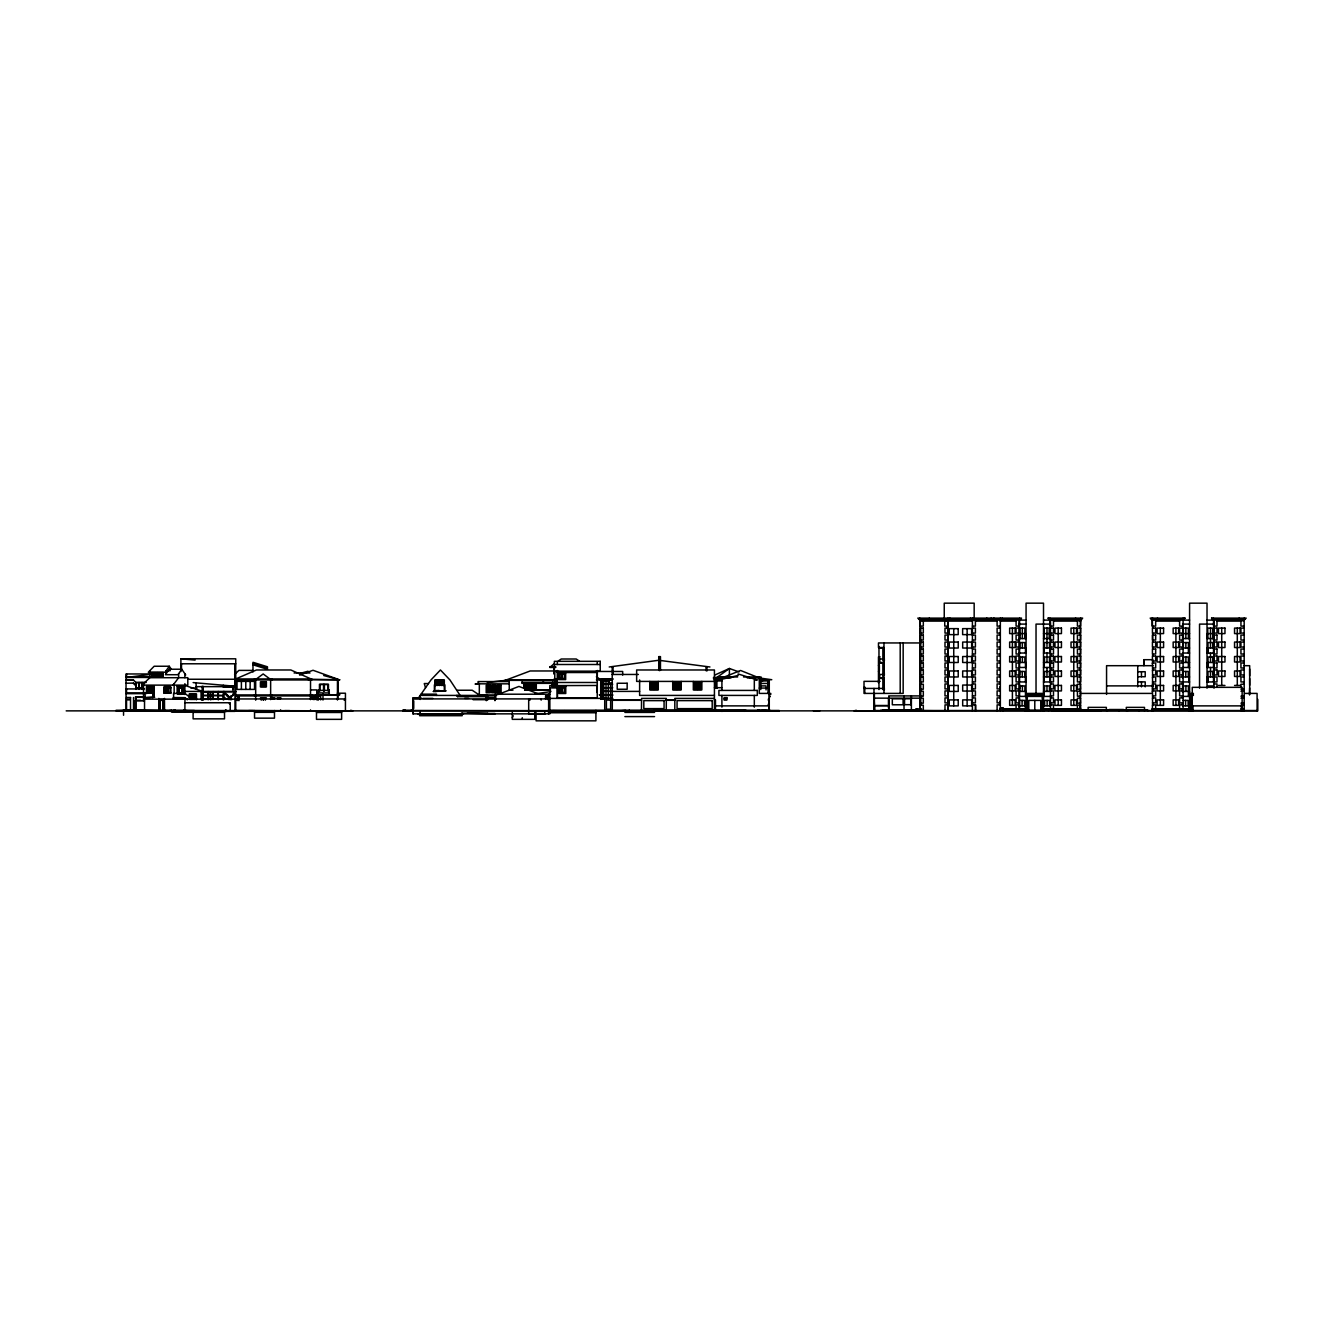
<?xml version="1.0" encoding="UTF-8"?>
<svg xmlns="http://www.w3.org/2000/svg" width="1324" height="1324" viewBox="0 0 1324 1324"><rect width="100%" height="100%" fill="white"/><g stroke="black" fill="none" stroke-linecap="round" stroke-linejoin="round"><path stroke-width="1.5" d="M629.049 710.872L629.314 710.012M169.257 666.237L165.086 672.244L148.321 672.244L154.163 666.237L169.257 666.237L171.342 669.232M181.752 669.232L177.946 674.71L165.45 674.71L169.257 669.232L181.752 669.232L185.741 674.959M418.533 697.864L430.962 679.957L440.429 669.977L449.961 679.957L460.686 696.275M173.08 685.12L178.641 677.706L178.641 673.717M487.546 700.214L487.546 695.414L486.305 696.656L457.624 696.656L456.383 695.414M947.984 620.112L949.987 618.126M1000.348 620.112L1002.334 618.126M1019.579 620.112L1021.565 618.126L917.813 618.126L919.816 620.112L1026.067 620.112M1074.674 619.119L1075.667 618.126M1182.845 620.112L1184.848 618.126M1183.093 620.112L1185.096 618.126L1150.192 618.126L1152.426 620.112M1238.188 619.119L1239.198 618.126M149.811 677.706L142.016 685.12L187.809 685.12L187.809 677.706L149.811 677.706L149.811 670.722M234.58 674.495L238.916 670.391L252.983 670.391M163.779 692.667L171.177 693.015L163.779 693.015L163.779 687.338L165.682 685.832L169.141 685.832L171.177 687.686L163.779 687.686M256.426 678.947L263.162 673.966L269.897 678.947M555.766 667.462L549.774 667.462L553.763 664.036M558.248 661.024L561.244 659.004L576.205 659.004L579.482 661.206M136.008 696.805L136.008 710.872L137.431 710.061M714.877 675.008L729.392 668.488L738.974 671.93M337.306 693.213L345.432 693.213L345.432 710.872L346.673 710.872M723.781 677.209L740.596 670.474L759.297 677.954L771.776 679.708L759.297 679.708M497.327 694.719L518.958 686.428L539.563 694.322M299.605 675.108L313.027 670.275L337.951 679.245L337.951 699.072M555.914 680.354L505.255 680.354L530.179 670.97L553.763 670.97M770.436 710.475L653.609 710.475M300.2 673.37L308.045 671.218M405.028 710.26L402.777 710.26M856.28 710.26L854.046 710.872L925.046 710.872M136.008 710.872L138.391 710.26M721.911 677.954L714.43 679.708L720.521 679.708M347.053 710.872L345.432 710.872L346.623 710.872M345.432 710.872L346.673 710.674M535.26 693.809L550.949 691.591M609.206 666.982L658.74 660.262L709.945 666.982M126.574 673.966L126.574 677.458L149.728 674.462M479.321 684.227L475.333 684.227L479.321 683.366M487.298 682.456L509.243 679.957L509.243 690.168L512.967 690.152M169.306 710.773L167.916 710.872M765.537 710.326L754.316 710.872L767.407 710.343M525.082 689.589L535.045 689.523L535.045 684.342L525.082 684.342M535.31 689.771L524.834 689.837L524.834 684.094L535.31 684.094M524.585 690.085L549.923 689.936M548.583 710.607L746.057 710.326M184.979 697.748L173.096 697.649L184.979 697.649L187.462 699.751L186.221 698.642L173.212 698.642L174.156 697.798M918.823 619.119L1020.572 619.119M1049.005 619.119L1081.658 619.119M1151.185 619.119L1184.086 619.119M1212.519 619.119L1245.172 619.119M1043.511 620.112L1080.665 620.112L1082.651 618.126L1047.996 618.126L1049.998 620.112M1152.178 620.112L1189.581 620.112M1207.025 620.112L1244.179 620.112L1246.165 618.126L1211.51 618.126L1213.512 620.112M919.816 621.105L972.66 621.105M975.407 621.105L997.104 621.105M1000.133 621.105L1016.087 621.105M1053.49 621.105L1077.422 621.105M1079.159 621.105L1080.665 621.105M1155.67 621.105L1179.601 621.105M1217.004 621.105L1240.936 621.105M1019.083 624.101L1026.067 624.101M1050.495 624.101L1036.03 624.101L1036.03 694.339M1182.597 624.101L1189.581 624.101M1214.009 624.101L1199.544 624.101L1199.544 688.149M947.984 626.103L944.74 626.103L944.74 620.112M972.412 626.103L975.407 626.103L975.407 620.112M1000.348 626.103L997.104 626.103L997.104 620.112M1244.179 626.103L1240.936 626.103L1240.936 620.112M947.984 628.089L944.988 628.089L944.988 633.087L947.984 633.087M972.412 628.089L975.407 628.089L975.407 633.087L972.412 633.087M1000.348 628.089L997.104 628.089L997.104 633.087L1000.348 633.087M1244.179 628.089L1240.936 628.089L1240.936 633.087L1244.179 633.087M947.736 630.092L947.339 627.096M1019.083 633.584L1026.067 633.584M1043.511 633.584L1050.495 633.584M1182.597 633.584L1189.581 633.584M1207.025 633.584L1214.009 633.584M947.984 635.073L944.988 635.073L944.988 640.055L947.984 640.055M972.412 635.073L975.407 635.073L975.407 640.055L972.412 640.055M1000.348 635.073L997.104 635.073L997.104 640.055L1000.348 640.055M1244.179 635.073L1240.936 635.073L1240.936 640.055L1244.179 640.055M1019.083 638.565L1026.067 638.565M1043.511 638.565L1050.495 638.565M1182.597 638.565L1189.581 638.565M1207.025 638.565L1214.009 638.565M947.736 641.561L947.736 644.54M947.984 642.057L944.988 642.057L944.988 647.039L947.984 647.039M972.412 642.057L975.407 642.057L975.407 647.039L972.412 647.039M1000.348 642.057L997.104 642.057L997.104 647.039L1000.348 647.039M1244.179 642.057L1240.936 642.057L1240.936 647.039L1244.179 647.039M920.875 642.951L878.474 642.951L878.474 647.535L883.969 647.535M878.971 648.032L883.969 648.032M1019.083 648.032L1026.067 648.032M1043.511 648.032L1050.495 648.032M1182.597 648.032L1189.581 648.032M1207.025 648.032L1214.009 648.032M883.969 648.909L884.366 660.759M947.984 649.041L944.988 649.041L944.988 654.023L947.984 654.023M972.412 649.041L975.407 649.041L975.407 654.023L972.412 654.023M1000.348 649.041L997.104 649.041L997.104 654.023L1000.348 654.023M1244.179 649.041L1240.936 649.041L1240.936 654.023L1244.179 654.023M1019.083 653.03L1026.067 653.03M1043.511 653.03L1050.495 653.03M1182.597 653.03L1189.581 653.03M1207.025 653.03L1214.009 653.03M947.984 656.009L944.988 656.009L944.988 661.007L947.984 661.007M972.412 656.009L975.407 656.009L975.407 661.007L972.412 661.007M1000.348 656.009L997.104 656.009L997.104 661.007L1000.348 661.007M1244.179 656.009L1240.936 656.009L1240.936 661.007L1244.179 661.007M880.228 656.919L878.474 656.919L878.474 682.836M180.892 671.533L180.892 658.806L235.738 658.806L235.738 710.872M878.971 659.004L883.969 659.004M947.736 659.004L947.339 656.009M1143.903 659.7L1143.903 665.691L1143.771 659.7L1152.84 659.7M878.971 662.497L883.969 662.497M1019.083 662.497L1026.067 662.497M1043.511 662.497L1050.495 662.497M1182.597 662.497L1189.581 662.497M1207.025 662.497L1214.009 662.497M878.971 662.993L883.969 662.993M947.984 662.993L944.988 662.993L944.988 667.991L947.984 667.991M972.412 662.993L975.407 662.993L975.407 667.991L972.412 667.991M1000.348 662.993L997.104 662.993L997.104 667.991L1000.348 667.991M1244.179 662.993L1240.936 662.993L1240.936 667.991L1244.179 667.991M180.892 663.787L235.738 663.787M1152.426 663.787L1152.674 661.007M554.359 664.499L600.235 664.499M883.969 664.896L884.366 675.058M878.474 665.393L879.368 665.393L879.368 671.367L878.474 671.367M1153.072 665.691L1106.566 665.691L1106.566 694.405M1243.815 665.691L1249.674 665.691L1249.674 694.736M549.774 666.717L555.766 666.717M1019.083 667.478L1026.067 667.478M1043.511 667.478L1050.495 667.478M1189.581 667.478L1182.597 667.478L1182.597 677.822M1207.025 667.478L1214.009 667.478M1152.426 667.991L1155.67 667.991L1155.67 662.993L1152.426 662.993L1152.674 668.786M1249.657 669.017L1249.674 675.77M947.984 669.977L944.988 669.977L944.988 674.959L947.984 674.959M972.412 669.977L975.407 669.977L975.407 674.959L972.412 674.959M1000.348 669.977L997.104 669.977L997.104 674.959L1000.348 674.959M1244.179 669.977L1240.936 669.977L1240.936 674.959L1244.179 674.959M557.255 670.474L557.354 697.947L597.24 697.947L597.339 670.474M947.736 670.474L947.736 673.469M168.214 670.722L169.257 670.722L169.257 669.232L170.3 670.722M558.943 671.467L554.855 671.467L554.607 686.61M595.668 671.467L622.677 671.467L622.677 675.091M1137.73 671.731L1145.21 671.731L1145.21 676.73L1137.73 676.73M151.598 672.575L157.275 672.575L157.275 676.614L151.598 676.614L151.598 672.575L151.714 676.614M557.255 672.526L597.339 672.526M162.736 673.072L157.937 673.072L157.937 676.117L162.736 676.117L162.67 673.072M294.077 672.973L310.031 672.973M597.24 673.337L597.24 679.328M156.679 673.469L152.392 673.469L152.392 675.72L156.745 675.72M156.48 673.717L152.806 673.717L156.48 674.346M158.715 673.717L162.405 673.717M150.754 673.966L126.028 673.966L126.028 710.872L124.257 710.26M158.715 674.346L162.405 674.346M612.201 674.462L638.383 674.462M878.971 674.462L883.969 674.462M152.591 674.595L156.745 674.595M158.516 674.595L162.653 674.595M156.53 674.843L152.856 674.843L156.53 675.455M158.781 674.843L162.455 674.843M1152.426 674.959L1155.67 674.959L1155.67 669.977L1152.426 669.977L1152.674 675.77M158.781 675.455L162.455 675.455M162.653 675.72L158.317 675.72L158.317 673.469L162.604 673.469L162.405 675.72M157.523 676.614L163.2 676.614L163.2 672.575L157.523 672.575L157.639 676.614M126.028 676.961L150.754 676.961M737.65 676.961L720.405 676.961L720.405 677.954L730.997 677.954M743.558 676.961L761.052 676.961L761.052 677.954L747.249 677.954M947.984 676.961L944.988 676.961L944.988 681.943L947.984 681.943M972.412 676.961L975.407 676.961L975.407 681.943L972.412 681.943M1000.348 676.961L997.104 676.961L997.104 681.943L1000.348 681.943M1026.067 676.961L1016.087 676.961L1016.087 681.943L1026.067 681.943M1043.511 676.961L1053.49 676.961L1053.49 681.943L1043.511 681.943M1189.581 676.961L1179.601 676.961L1179.601 681.943L1189.581 681.943M1207.025 676.961L1217.004 676.961L1217.004 681.943L1207.025 681.943M1244.179 676.961L1240.936 676.961L1240.936 681.943L1244.179 681.943M126.574 677.458L149.728 677.458M713.421 677.458L721.199 677.458M878.971 677.954L884.366 677.954M878.971 678.451L883.969 678.451M1249.657 678.517L1249.674 685.269M558.877 678.699L554.359 678.699L554.359 679.957M612.913 678.699L598.597 679.311M713.421 678.699L719.263 678.699M187.694 679.245L235.126 679.245L235.126 663.787M309.7 679.245L339.954 679.758L308.244 679.758M554.359 679.328L558.447 679.328M599.226 679.328L612.913 679.328M612.201 679.708L609.206 679.708L609.206 682.936L612.201 682.936M133.476 679.957L126.028 679.957L133.476 680.106L136.024 682.588M235.738 679.957L311.785 679.957L311.785 678.947L235.738 678.947L256.426 669.977L290.833 669.977L311.024 678.947M505.255 679.957L556.113 679.957L556.113 686.742M596.396 679.857L598.001 679.857M610.281 679.957L599.226 679.957L599.226 678.699L596.379 676.812M721.911 679.957L718.915 679.957L738.113 675.455L738.113 673.966L757.311 679.957L754.316 679.957L754.316 690.416M883.969 680.023L884.366 689.92M768.036 680.453L769.277 680.453M556.163 680.702L522.103 680.702L522.103 683.349L554.773 683.349M600.715 680.702L609.156 680.702M714.43 680.95L721.911 680.95M760.158 680.95L769.277 680.95M880.162 681.347L864.009 681.347L864.009 693.412L903.167 693.412L903.167 642.951M509.243 681.579L478.08 681.579L478.08 683.829M714.43 681.413L636.645 681.413L636.645 669.977L714.43 669.977L714.43 710.872M1137.73 681.877L1145.21 681.877L1145.21 686.858M1152.426 681.943L1155.67 681.943L1155.67 676.961L1152.426 676.961L1152.674 682.737M146.203 682.439L136.024 682.439L136.024 689.423M557.255 682.489L597.339 682.489M878.474 682.34L879.368 682.34M144.928 682.638L142.38 682.638L142.38 687.868M337.951 682.555L337.951 693.528M554.607 682.654L553.118 682.654L553.118 686.61M435.182 682.985L436.043 682.985M443.077 682.985L443.921 682.985M522.103 682.936L556.163 682.936M126.028 683.234L133.476 683.085L136.024 685.584M650.696 683.151L653.576 683.151M654.519 683.184L657.349 683.184M673.602 683.184L676.63 683.184M677.392 683.217L680.37 683.217M694.206 683.151L697.136 683.151M698.062 683.151L700.859 683.151M428.463 683.548L424.276 683.548L425.517 687.785M760.125 683.449L769.277 683.449M475.333 683.829L509.243 683.829M650.696 683.995L653.576 683.995M654.519 684.012L657.349 684.012M673.602 684.012L676.63 684.012M677.392 684.045L680.37 684.045M694.206 683.995L697.136 683.995M698.062 683.995L700.859 683.995M920.312 683.945L919.816 689.208L923.308 689.208L923.308 684.227L919.816 684.227M947.984 683.945L944.988 683.945L944.988 688.927L947.984 688.927M972.412 683.945L975.407 683.945L975.407 688.927L972.412 688.927M1000.348 683.945L997.104 683.945L997.104 688.927L1000.348 688.927M1050.495 683.945L1053.49 683.945L1053.49 688.927L1050.495 688.927M1080.417 683.945L1080.665 689.208L1077.422 689.208L1077.422 684.227L1080.665 684.227M1214.009 683.945L1217.004 683.945L1217.004 687.272M261.374 684.227L263.36 684.227M603.761 684.227L612.731 684.227M1244.179 684.227L1240.936 684.227L1240.936 687.537M261.391 684.442L263.377 684.442M650.696 684.839L653.576 684.839M654.519 684.856L657.349 684.856M673.602 684.856L676.63 684.856M677.392 684.872L680.37 684.872M694.206 684.822L697.136 684.822M698.062 684.822L700.859 684.822M947.736 684.938L947.736 687.934M421.082 697.947L412.757 697.947L412.757 713.851L549.874 713.851L549.824 685.633L597.339 685.484M768.383 685.402L769.277 685.402M1218.494 685.435L1224.965 685.435M1234.547 685.435L1240.042 685.435M525.363 685.799L527.233 685.799M527.895 685.65L529.766 685.815M530.394 685.815L532.265 685.815M532.877 685.667L534.747 685.667M650.696 685.667L653.576 685.667M654.519 685.683L657.349 685.683M673.602 685.683L676.63 685.683M677.392 685.7L680.37 685.7M694.206 685.667L697.136 685.667M698.062 685.65L700.859 685.65M533.886 685.832L534.747 685.832M760.092 685.915L766.05 685.915L766.05 689.92M1106.814 685.882L1153.303 685.882M1208.001 685.931L1212.983 685.931M177.184 686.279L183.887 686.279L183.887 693.859L183.837 686.279M223.276 686.328L235.738 686.328L193.122 682.588M196.101 686.643L223.276 686.643M494.481 686.544L492.975 686.544L492.975 691.542L494.481 691.542M498.321 686.56L499.81 686.56L499.81 691.542L498.321 691.542M650.696 686.511L653.576 686.511M654.519 686.527L657.349 686.527M673.602 686.527L676.63 686.527M677.392 686.527L680.37 686.527M694.206 686.494L697.136 686.494M698.062 686.477L700.859 686.477M146.947 686.875L153.799 686.875L153.799 697.252M203.069 686.693L202.82 700.33M525.363 686.842L527.233 686.858M527.895 686.858L529.766 686.858L529.766 684.607L527.895 684.607L527.912 689.274L529.782 689.274L529.782 687.024L527.912 687.024M530.394 686.858L532.265 686.858M532.877 686.875L534.747 686.875M597.24 686.709L597.24 692.684M178.177 687.189L178.177 694.09L178.078 687.189L183.076 687.189L183.076 694.09L182.977 687.189M235.738 687.189L223.276 687.189L223.276 685.236M525.38 687.024L527.25 687.024M530.411 687.024L532.281 687.024M532.893 687.04L534.747 687.04M153.75 687.288L147.345 687.288L147.345 693.197M163.779 687.338L171.177 687.338M650.696 687.355L653.576 687.355M654.519 687.355L657.349 687.355M673.602 687.355L676.63 687.355M677.392 687.355L680.37 687.355M694.206 687.338L697.136 687.338M698.062 687.305L700.859 687.305M864.009 687.338L865.267 687.338M153.468 687.636L152.508 687.636L152.508 693.131M714.43 687.686L721.911 687.686M147.907 687.917L148.867 687.917M149.496 687.917L150.456 687.917M151.035 687.917L151.995 687.917M152.508 687.917L153.468 687.917M549.824 687.917L557.354 687.917M603.761 687.752L612.731 687.752M1249.657 687.983L1249.426 694.736M136.289 688.199L138.821 688.199M139.334 688.199L141.867 688.199M147.907 688.215L148.867 688.215M149.496 688.215L150.456 688.215M151.035 688.215L151.995 688.215M152.508 688.215L153.468 688.215M164.474 688.033L164.474 692.32M179.054 688.083L182.199 688.083L182.199 692.816M190.954 688.132L196.995 688.132M525.38 688.215L527.25 688.215M527.912 688.066L529.782 688.066M530.411 688.232L532.281 688.232M532.893 688.232L534.747 688.248M650.696 688.199L653.576 688.199M654.519 688.199L657.349 688.199M673.602 688.199L676.63 688.199M677.392 688.182L680.37 688.182M694.206 688.166L697.136 688.166M698.062 688.132L700.859 688.132M759.297 688.066L768.036 688.066M147.907 688.497L148.867 688.497M149.496 688.497L150.456 688.497M151.035 688.497L151.995 688.497M152.508 688.497L153.468 688.497M768.383 688.43L769.277 688.43M864.009 688.43L884.366 688.43M147.907 688.794L148.867 688.794M149.496 688.794L150.456 688.794M151.035 688.794L151.995 688.794M152.508 688.794L153.468 688.794M126.028 688.927L144.498 688.927M147.907 689.076L148.867 689.076M149.496 689.076L150.456 689.076M151.035 689.076L151.995 689.076M152.508 689.076L153.468 689.076M1152.426 688.927L1155.67 688.927L1155.67 683.945L1152.426 683.945L1152.674 689.721M147.907 689.374L148.867 689.374M149.496 689.374L150.456 689.374M151.035 689.374L151.995 689.374M152.508 689.374L153.468 689.374M1240.936 689.208L1244.179 689.208M147.907 689.655L148.867 689.655M149.496 689.655L150.456 689.655M151.035 689.655L151.995 689.655M152.508 689.655L153.468 689.655M147.907 689.953L148.867 689.953M149.496 689.953L150.456 689.953M151.035 689.953L151.995 689.953M152.508 689.953L153.468 689.953M310.528 689.92L316.767 689.92L316.767 699.883M152.508 690.218L153.468 690.218M526.091 690.102L550.668 690.085M147.907 690.234L148.867 690.234M149.496 690.234L150.456 690.234M151.035 690.234L151.995 690.234M152.508 690.483L153.468 690.483M318.306 690.416L329.246 690.416M436.39 690.499L437.483 690.499M438.112 690.483L439.204 690.483M456.73 690.234L472.188 690.234L479.917 695.414M147.907 690.532L148.867 690.532M149.496 690.532L150.456 690.532M151.035 690.532L151.995 690.532M152.508 690.764L153.468 690.764M443.921 690.847L435.182 691.442M1000.1 690.714L999.686 687.057M147.907 690.814L148.867 690.814M149.496 690.814L150.456 690.814M151.035 690.814L151.995 690.814M920.71 690.913L919.816 690.913L919.816 696.192L923.308 696.192L923.308 691.194L919.816 691.194M947.984 690.913L944.988 690.913L944.988 695.911L947.984 695.911M972.412 690.913L975.407 690.913L975.407 695.911L972.412 695.911M1000.348 690.913L997.104 690.913L997.104 695.911L1000.348 695.911M1050.495 690.913L1053.49 690.913L1053.49 695.911L1050.495 695.911M1080.417 690.913L1080.665 696.192L1077.422 696.192L1077.422 691.194L1080.665 691.194M147.907 691.111L148.867 691.111M149.496 691.111L150.456 691.111M151.035 691.111L151.995 691.111M152.508 691.111L153.468 691.111M603.761 691.277L612.731 691.277M1240.936 691.194L1244.179 691.194M147.907 691.393L148.867 691.393M149.496 691.393L150.456 691.393M151.035 691.393L151.995 691.393M152.508 691.393L153.468 691.393M184.88 691.426L235.738 691.426M612.201 691.393L639.624 691.393M1019.083 691.426L1026.067 691.426M1043.511 691.426L1050.495 691.426M1182.597 691.426L1189.581 691.426M147.907 691.691L148.867 691.691M149.496 691.691L150.456 691.691M151.035 691.691L151.995 691.691M152.508 691.691L153.468 691.691M202.82 691.84L235.738 691.84M1152.426 691.724L1152.674 681.943M147.907 691.972L148.867 691.972M149.496 691.972L150.456 691.972M151.035 691.972L151.995 691.972M152.508 691.972L153.468 691.972M147.907 692.27L148.867 692.27M149.496 692.27L150.456 692.27M151.035 692.27L151.995 692.27M152.508 692.27L153.468 692.27M164.987 692.32L166.013 692.32L165.98 688.033L164.987 688.033L165.004 692.32M202.82 692.171L210.053 692.171L210.053 699.403M223.276 692.171L210.797 692.171L210.797 699.916M147.907 692.551L148.867 692.551M149.496 692.551L150.456 692.551M151.035 692.551L151.995 692.551M152.508 692.551L153.468 692.551M202.324 692.667L202.076 700.33M235.043 692.7L234.298 694.19L232.743 694.19L232.743 695.745L231.253 695.745L231.253 697.235L228.208 697.235L228.258 695.729L226.752 695.729L226.752 694.223L224.567 692.783L226.007 694.968L227.496 694.968L227.496 696.474L229.002 696.474L228.969 699.42M144.498 692.915L126.558 692.915L126.558 688.927M154.147 692.766L145.144 692.766L145.144 697.252M235.043 693.445L233.554 693.445L233.554 694.984L230.508 696.49L230.508 699.469L232.014 699.469M1026.067 693.412L1043.511 693.412M1080.334 693.412L1152.261 693.412M1189.581 693.412L1193.454 693.412M1244.759 693.412L1257.088 693.412L1257.088 710.872M126.028 693.66L144.316 693.66M179.054 693.611L182.199 693.611M179.733 694.306L181.504 694.306M421.098 694.157L436.44 694.157L436.44 695.414M549.874 694.206L495.027 694.206L495.027 700.545M319.448 694.703L328.451 694.703M769.277 694.405L770.767 694.405L770.767 693.412L759.297 693.412L759.297 676.961M1026.067 694.405L1043.511 694.405M1189.581 694.405L1193.454 694.405M235.738 694.918L316.767 694.918M496.086 694.918L478.08 694.918L478.08 695.911M612.731 694.802L599.226 694.802L612.731 695.315M203.217 689.672L203.217 695.431L207.967 695.431M213.33 695.431L218.079 695.431L218.079 691.591M316.022 695.216L339.954 694.703L317.561 695.216M487.546 695.414L420.238 695.414L420.238 699.469M495.871 695.464L494.878 695.464L494.878 700.545M714.43 695.414L639.624 695.414L639.624 679.957M769.277 695.414L770.27 696.656L769.277 696.656M1026.067 695.414L1043.511 695.414M1189.581 695.414L1193.454 695.414M203.069 695.58L223.276 695.58L218.377 695.431L218.377 691.591M235.738 695.911L316.767 695.911M485.858 695.911L495.623 695.911M921.603 695.911L888.752 695.911L888.95 707.877M1152.426 695.911L1155.67 695.911L1155.67 690.913L1152.426 690.913L1152.674 696.705M1240.936 696.192L1244.179 696.192M239.048 696.556L237.857 696.556L237.857 700.628M315.526 696.341L317.727 696.341L317.727 699.916M1019.083 696.407L1050.495 696.407M1182.597 696.407L1190.822 696.407L1190.822 710.525M143.72 696.805L135.462 696.805L135.462 710.26M190.987 696.805L189.862 696.805L189.862 694.653L190.987 694.653L190.987 699.155M191.484 696.805L192.609 696.805M193.122 696.805L194.231 696.805M194.76 696.805L195.886 696.805M888.752 696.656L888.95 710.872M189.862 697.003L190.987 697.003M191.484 697.003L192.609 697.003M193.122 697.003L194.231 697.003M194.76 697.003L195.886 697.003M310.528 696.954L316.767 696.904M136.008 697.301L143.538 697.301M223.177 697.748L225.262 697.897M260.414 697.897L266.389 697.897M271.039 697.897L275.028 697.897M277.03 697.897L281.019 697.897M310.528 697.963L316.767 697.963M485.643 697.947L495.027 697.947M769.277 697.748L768.83 710.475M920.312 697.897L919.816 703.176L923.308 703.176L923.308 698.178L874.37 698.145M947.984 697.897L944.988 697.897L944.988 702.895L947.984 702.895M972.412 697.897L975.407 697.897L975.407 702.895L972.412 702.895M1000.348 697.897L997.104 697.897L997.104 702.895L1000.348 702.895M1050.495 697.897L1053.49 697.897L1053.49 702.895L1050.495 702.895M1080.417 697.897L1080.665 703.176L1077.422 703.176L1077.422 698.178L1080.665 698.178M238.783 698.145L238.188 696.556M1240.936 698.178L1244.179 698.178M260.911 698.393L265.892 698.393M271.536 698.393L274.531 698.393M277.527 698.393L280.522 698.393M412.757 698.393L420.999 698.393M422.886 698.393L432.849 698.393M464.691 698.36L468.497 698.36M487.546 698.377L495.987 698.427M549.874 698.393L612.846 698.393M714.43 698.393L674.826 698.393L674.81 711.369M271.801 698.708L272.91 698.708M273.191 698.724L274.3 698.724M277.759 698.758L280.158 698.741M911.342 698.758L904.193 698.758L904.193 704.682L911.342 704.682M235.738 698.956L345.432 698.956M412.757 698.907L549.874 698.907M724.145 698.89L726.826 698.89M234.993 699.155L144.531 699.155L144.531 710.872M345.432 699.204L344.19 700.264M495.987 699.271L495.606 698.427M768.284 699.155L769.277 699.155M163.746 699.502L163.746 710.872L163.862 699.502L159.012 699.502L159.128 710.872M189.613 699.403L196.101 699.403L196.101 694.405L189.613 694.405L189.613 697.731M202.82 699.403L230.244 698.907M947.736 699.403L947.736 702.382M473.115 699.701L486.305 699.701M714.43 699.85L715.473 699.85L715.473 710.872M641.164 699.899L612.201 699.899L612.201 666.982L613.045 666.982L613.045 674.462M665.542 699.899L675.703 699.899M768.234 700.148L769.277 700.148M136.968 700.297L140.642 700.297M163.398 700.396L159.79 700.396L159.79 710.872M612.3 700.297L641.577 700.297M666.32 700.297L674.826 700.297M1019.612 700.396L1024.594 700.396L1024.594 705.626M1183.126 700.396L1188.108 700.396L1188.108 705.626M144.531 700.893L134.932 700.893L134.932 710.872M184.88 702.746L230.244 702.746L230.244 710.872M874.386 702.663L874.386 706.503M1019.579 702.895L1016.087 702.895L1016.087 697.897L1019.579 697.897L1019.579 708.87M1152.426 702.895L1155.67 702.895L1155.67 697.897L1152.426 697.897L1152.674 703.689M1183.093 702.895L1179.601 702.895L1179.601 697.897L1183.093 697.897L1183.093 708.87M1240.936 703.176L1244.179 703.176M768.284 704.881L769.277 704.881L768.284 704.169M920.312 704.881L919.816 708.87M947.984 704.881L944.988 704.881L944.988 710.872M972.412 704.881L975.656 704.881L975.656 710.773M1000.348 704.881L997.104 704.881L997.104 710.872M1019.579 704.881L1016.087 704.881L1016.087 708.87M1050.495 704.881L1053.49 704.881L1053.49 708.87M1080.417 704.881L1080.665 710.872M1183.093 704.881L1179.601 704.881L1179.601 708.87M919.816 705.162L923.308 705.162L923.308 710.872M1080.665 705.162L1077.422 705.162L1077.422 708.87M1240.936 705.162L1244.179 705.162M873.989 705.626L888.95 705.626M715.473 705.874L769.277 705.874M1019.083 705.874L1026.067 705.874M1043.511 705.874L1050.495 705.874M1182.597 705.874L1189.581 705.874M1192.262 705.874L1242.127 705.874M1000.348 707.728L1003.327 707.728L1003.327 710.872M921.587 708.87L915.827 708.87L915.827 710.872M999.736 708.87L1026.067 708.87M1043.511 708.87L1080.665 708.87M1189.581 708.87L1151.979 708.87L1151.979 710.872M1240.936 708.87L1244.179 708.87M1003.675 709.118L1025.306 709.118M1044.255 709.118L1079.656 709.118M1153.419 709.118L1188.836 709.118M1109.082 709.515L1123.563 709.515M126.955 709.763L123.546 709.763L123.546 715.258M915.827 709.763L882.214 710.525M136.008 710.061L116.065 710.872M915.827 709.962L882.81 709.763M1106.351 710.012L1088.692 709.763M116.065 710.26L352.912 710.872L350.678 710.26M1028.798 710.326L1040.763 710.326M126.988 710.525L194.429 710.525M235.738 710.525L316.767 710.872M412.757 710.475L402.777 710.475L779.24 710.872M547.971 710.475L779.24 710.475M874.734 710.525L1257.088 710.525M66.2 710.872L1257.8 710.872L1257.8 699.353M194.165 711.021L126.79 710.26M224.782 711.021L234.993 711.021M317.727 710.971L295.566 710.872M194.694 712.113L171.756 712.113L171.607 710.094M193.105 712.362L224.517 712.362M254.539 712.329L274.482 712.329M316.486 712.477L341.625 712.477M624.878 712.411L654.553 712.411M548.467 712.759L595.916 712.759M461.431 713.106L495.027 713.851M487.546 713.487L495.027 713.487M528.69 713.653L545.389 713.653M513.216 715.754L512.305 717.74M624.878 716.598L654.553 716.598M1052.117 710.872L1100.823 710.872M625.673 710.392L619.682 710.872M880.592 710.326L948.778 710.872M467.389 712.957L487.546 713.106M183.655 710.276L188.819 710.872M180.892 658.806L195.108 660.097M410.92 710.475L412.757 710.872L411.714 710.872M757.609 710.475L759.297 710.26M757.46 710.376L759.297 710.872L757.891 710.26M323.701 675.505L338.447 679.526M411.052 710.872L412.757 710.872L411.863 710.872M411.119 710.376L412.757 710.872M252.983 663.539L267.431 668.041M252.983 664.797L267.431 669.282L267.431 666.783L252.983 662.298L252.983 671.963M184.88 685.435L204.724 692.055M758.122 710.475L759.297 710.872M598.663 678.699L598.928 679.642M124.837 710.061L126.028 710.872M191.202 698.393L184.979 693.412L173.576 693.412L173.576 697.649M133.476 683.234L136.024 685.733M1211.774 618.126L1213.76 620.112M1157.408 618.126L1158.417 619.119M1048.244 618.126L1049.253 619.119M993.894 618.126L994.903 619.119M986.661 618.126L987.919 619.119M970.426 618.126L972.412 620.112M692.369 710.012L692.584 710.872M495.457 695.464L495.474 699.568L495.524 694.206M183.639 711.021L183.639 709.995M1244.179 618.126L1244.179 710.872M1243.186 708.87L1243.302 710.872M1242.938 620.112L1242.938 621.105M1242.127 710.872L1242.127 687.338L1192.262 687.338L1192.262 710.872M1241.382 705.874L1241.382 710.872M1237.295 628.089L1237.295 685.435M1221.721 628.089L1221.721 685.435M1217.004 620.112L1217.004 626.103L1213.512 626.103L1213.512 618.126M1214.009 620.112L1214.009 688.149M1213.512 676.961L1213.512 681.943M1212.983 647.784L1212.983 642.554L1208.001 642.554L1208.001 653.03M1212.983 662.248L1212.983 657.018L1208.001 657.018L1208.001 667.478M1212.983 676.713L1212.983 671.467L1208.001 671.467L1208.001 681.943M1212.734 638.565L1212.734 628.089L1207.753 628.089L1207.753 638.565M1210.5 628.089L1210.5 647.784M1210.5 653.03L1210.5 662.248M1210.5 667.478L1210.5 676.713M1207.521 648.032L1207.521 653.03M1207.521 662.497L1207.521 667.478M1207.521 676.961L1207.521 681.943M1207.389 633.584L1207.389 638.565M1207.025 688.149L1207.025 603.165L1189.581 603.165L1189.581 710.872M1193.023 705.874L1193.023 710.872M1188.985 633.584L1188.985 638.565M1188.985 648.032L1188.985 653.03M1188.985 662.497L1188.985 667.478M1188.919 676.961L1188.919 681.943M1188.985 691.426L1188.985 696.407M1188.836 705.874L1188.836 710.872M1188.389 638.565L1188.389 628.089L1179.601 628.089L1179.601 633.087L1183.093 633.087L1183.093 628.089M1188.389 653.03L1188.389 642.554L1183.325 642.554L1183.325 647.784M1188.389 667.478L1188.389 657.018L1183.408 657.018L1183.408 662.248M1188.273 676.713L1188.273 671.467L1183.275 671.467L1183.275 676.713M1188.406 696.407L1188.406 685.931L1183.408 685.931L1183.408 691.178M1185.841 628.089L1185.841 638.565M1185.857 642.554L1185.857 647.784M1185.89 657.018L1185.89 662.248M1185.774 671.467L1185.774 676.713M1185.907 685.931L1185.907 691.178M1185.609 700.396L1185.609 705.626M1183.308 628.089L1183.308 638.565M1183.093 618.126L1183.093 626.103L1179.601 626.103L1179.601 620.112M1183.093 676.961L1183.093 681.943M1182.597 626.103L1182.597 628.089M1182.597 633.087L1182.597 642.703M1182.597 647.039L1182.597 649.041M1182.597 654.023L1182.597 656.009M1182.597 659.22L1182.597 663.357M1182.597 681.943L1182.597 692.27M1182.597 695.911L1182.597 697.897M1182.597 702.895L1182.597 704.881M1175.911 628.089L1175.911 705.378M1160.337 628.089L1160.337 705.378M1155.67 620.112L1155.67 626.103L1152.178 626.103L1152.178 618.126M1155.67 708.87L1155.67 704.881L1152.426 704.881L1152.426 710.872M1153.419 708.87L1153.419 710.872M1152.674 618.126L1152.674 620.112M1152.674 626.103L1152.674 628.089M1152.674 633.087L1152.674 642.057M1152.674 647.039L1152.674 649.041M1152.674 654.023L1152.674 656.009M1152.674 667.991L1152.674 670.772M1152.674 674.959L1152.674 677.756M1152.674 695.911L1152.674 698.708M1152.674 702.895L1152.674 705.675M1152.426 618.126L1152.426 626.103M1147.627 710.872L1147.627 709.763L1048.525 709.763L1048.525 710.872M1146.518 709.763L1128.859 709.763M1144.499 710.872L1144.499 707.38L1126.294 707.38L1126.294 710.525M1141.47 671.731L1141.47 676.73M1141.47 681.877L1141.47 686.858M1138.772 709.763L1138.772 710.872M1137.73 665.691L1137.73 686.858M1127.552 709.763L1127.552 710.872M1126.443 709.763L1108.767 709.763M1118.697 709.763L1118.697 710.872M1107.46 709.763L1107.46 710.872M1106.351 710.525L1106.351 707.38L1088.146 707.38L1088.146 710.525M1098.556 709.763L1098.606 710.872M1087.385 709.763L1087.385 710.872M1086.276 709.763L1068.617 709.763M1080.665 618.126L1080.665 626.103L1077.422 626.103L1077.422 620.112M1080.417 620.112L1080.417 710.872M1079.788 704.881L1079.788 710.872M1079.656 708.87L1079.656 710.872M1079.408 620.112L1079.408 621.105M1078.481 709.763L1078.514 710.872M1073.781 628.089L1073.781 705.378M1067.293 709.763L1067.293 710.872M1066.184 709.763L1049.733 709.763M1058.439 709.763L1058.439 710.872M1058.207 628.089L1058.207 705.378M1053.49 620.112L1053.49 626.103L1049.998 626.103L1049.998 618.126M1050.495 620.112L1050.495 708.87M1049.998 676.961L1049.998 681.943M1049.469 647.784L1049.469 642.554L1044.487 642.554L1044.487 647.784M1049.469 662.248L1049.469 657.018L1044.487 657.018L1044.487 662.248M1049.469 676.713L1049.469 671.467L1044.487 671.467L1044.487 676.713M1049.469 691.178L1049.469 685.931L1044.487 685.931L1044.487 691.178M1049.634 705.626L1049.634 700.396L1044.636 700.396L1044.636 705.626M1049.22 638.565L1049.22 628.089L1044.239 628.089L1044.239 638.565M1046.986 628.089L1046.986 647.784M1046.986 653.03L1046.986 662.248M1046.986 667.478L1046.986 676.713M1046.986 685.931L1046.986 691.178M1047.135 700.396L1047.135 705.626M1044.255 708.87L1044.255 710.872M1043.991 648.032L1043.991 653.03M1043.991 662.497L1043.991 667.478M1043.991 676.961L1043.991 681.943M1043.991 691.426L1043.991 696.407M1043.875 633.584L1043.875 638.565M1043.511 710.872L1043.511 603.165L1026.067 603.165L1026.067 710.872M1042.269 696.407L1042.269 710.525M1040.763 710.525L1040.763 700.396L1028.798 700.396L1028.798 710.525M1034.789 700.396L1034.789 710.326M1027.308 696.407L1027.308 710.525M1025.471 633.584L1025.471 638.565M1025.471 648.032L1025.471 653.03M1025.471 662.497L1025.471 667.478M1025.471 691.426L1025.471 696.407M1025.405 676.961L1025.405 681.943M1025.322 705.874L1025.306 710.872M1024.875 638.565L1024.875 628.089L1016.087 628.089L1016.087 633.087L1019.579 633.087L1019.579 628.089M1024.875 647.784L1024.875 642.554L1019.811 642.554L1019.811 647.784M1024.875 662.248L1024.875 657.018L1019.877 657.018L1019.877 662.248M1024.759 676.713L1024.759 671.467L1019.761 671.467L1019.761 676.713M1024.892 691.178L1024.892 685.931L1019.894 685.931L1019.894 691.178M1022.327 628.089L1022.327 638.565M1022.343 642.554L1022.343 647.784M1022.376 657.018L1022.376 662.248M1022.26 671.467L1022.26 676.713M1022.393 685.931L1022.393 691.178M1022.095 700.396L1022.095 705.626M1019.794 628.089L1019.794 638.565M1019.579 618.126L1019.579 626.103L1016.087 626.103L1016.087 620.112M1019.579 676.961L1019.579 681.943M1019.083 620.112L1019.083 709.201M1012.397 628.089L1012.397 705.378M1000.348 618.126L1000.348 710.525M1000.067 701.72L1000.067 705.378M999.686 701.505L999.686 705.162M991.113 618.126L991.113 619.119M975.407 704.881L975.407 710.872M974.166 618.225L974.166 603.165L944.244 603.165L944.244 618.225M972.412 618.126L972.412 710.872M967.132 628.635L967.132 705.874M953.743 628.635L953.743 705.874M947.984 618.126L947.984 710.872M947.736 620.112L947.736 710.872M947.488 620.112L947.488 621.105M929.283 618.126L929.283 619.119M923.308 620.112L923.308 626.103L919.816 626.103L919.816 618.126M920.71 628.089L920.71 705.378M920.312 620.112L920.312 710.872M916.572 708.87L916.572 710.872M911.392 695.911L911.392 710.872M910.995 698.758L910.995 704.682M904.557 698.758L904.557 704.682M903.911 695.911L904.06 710.872M900.204 642.951L900.204 693.412M888.454 698.145L888.454 708.075M887.146 705.626L875.478 705.626M883.969 642.951L883.969 693.412M882.86 647.535L882.86 660.626M882.86 662.497L882.86 689.556M879.765 659.004L879.765 662.497M879.715 674.462L879.715 677.954M878.971 646.443L878.971 689.556M874.734 705.626L874.585 710.872M874.386 693.412L874.386 710.26M873.989 688.43L873.989 710.872M864.771 688.43L864.771 693.412M819.821 710.872L813.482 710.872M771.147 710.872L769.277 710.872L769.277 679.708M770.965 710.872L769.277 710.872L770.436 710.872M768.383 683.449L768.532 689.192M768.036 679.708L768.036 693.412M762.624 679.708L762.624 680.95M761.366 679.708L761.366 680.95M760.803 677.954L760.803 689.556M754.316 695.414L754.316 707.182M744.336 710.376L744.336 711.369M729.392 675.67L729.392 668.488L716.913 677.458L716.913 678.699M722.292 711.369L717.294 710.872M721.911 676.961L721.911 690.416M721.911 695.414L721.911 707.115M716.913 680.635L716.913 688.364M715.672 679.708L715.672 688.066M706.95 670.97L706.95 666.982L706.056 666.982L706.056 670.722M701.803 681.446L701.803 689.92L693.329 689.92L693.329 681.446M697.566 681.943L697.566 689.423M697.467 710.773L690.499 710.773M681.198 681.446L681.198 689.92L672.724 689.92L672.724 681.446M676.961 681.943L676.961 689.423M676.895 710.773L669.712 710.822M666.253 710.872L666.32 698.393L641.577 698.393L641.445 710.674M660.461 670.407L660.461 656.621L658.74 656.621L658.74 670.407M659.584 656.621L659.584 670.672M658.26 681.446L658.26 689.92L649.77 689.92L649.77 681.446M654.023 681.943L654.023 689.423M631.267 710.773L624.283 710.773M612.3 698.393L612.3 710.872M610.496 684.227L610.496 694.802M610.48 695.315L610.48 698.807M608.246 680.702L608.246 694.802M608.229 695.315L608.229 698.807M606.011 680.702L606.011 694.802M605.995 695.315L605.995 698.807M604.72 698.393L604.72 710.872M603.761 680.702L603.761 694.802M603.744 695.315L603.744 699.304M602.966 679.957L602.966 699.171M602.619 694.802L602.619 680.702L602.569 699.304L602.685 695.315M601.162 680.702L601.079 694.802M601.129 695.315L601.013 699.304M600.715 679.957L600.715 699.37M597.24 662L597.24 664.499M595.916 710.376L595.916 720.835L536.088 720.835L536.088 712.759M566.324 710.674L566.324 711.617L564.338 711.617L564.338 710.624M565.646 710.872L552.621 710.674M562.22 673.469L562.22 678.848M562.319 687.371L562.319 692.75M557.404 685.633L557.404 697.947M557.354 662L557.354 664.499M554.955 679.957L555.004 687.106M554.359 682.903L554.359 686.527M553.862 710.624L553.862 711.617L551.876 711.617L551.876 710.674M553.763 666.717L553.763 673.966M553.366 682.903L553.366 686.527M552.869 682.489L552.869 686.544M552.621 682.158L552.621 685.733M551.876 683.101L551.876 686.511M548.633 698.907L548.633 713.851M548.45 694.206L548.45 700.231M547.275 698.907L547.275 695.911L545.587 695.911L545.587 698.907M547.027 695.911L547.027 698.145L545.885 698.145L545.885 695.911M544.793 712.411L544.793 713.653M543.37 680.702L543.37 682.936M541.152 698.907L541.152 700.148M536.303 690.019L536.303 683.101L523.841 683.101L523.841 688.348M535.558 690.019L535.558 683.846L524.585 683.846L524.585 688.53M534.747 712.295L534.747 719.346L512.305 719.346L512.305 712.295M533.721 684.624L533.903 689.291M532.562 684.342L532.562 689.539M531.437 687.024L531.437 689.274M531.238 684.607L531.255 689.274M530.063 684.342L530.063 689.556M529.931 698.907L529.931 700.148L528.69 698.907L528.69 713.851M528.739 684.607L528.938 689.274M527.581 684.342L527.581 689.572M526.224 684.607L526.406 689.274M522.285 717.74L522.285 719.346M486.305 695.414L486.305 700.71M479.321 683.829L479.321 694.918M463.516 713.851L417.805 713.851M462.175 713.206L462.175 715.705L419.642 715.705L419.642 713.206M457.624 695.414L457.624 696.656M444.864 690.847L444.864 684.856L434.388 684.856L434.388 690.847M444.318 690.847L444.318 679.957L434.785 679.957L434.785 690.847M443.921 685.6L443.921 680.37L435.182 680.37L435.182 685.6M443.077 680.37L443.077 685.6M442.779 684.342L442.779 680.784L441.637 680.784L441.637 684.342M441.306 680.37L441.306 685.551M441.041 684.326L441.041 680.768L439.899 680.768L439.899 684.326M439.551 680.37L439.551 685.551M439.237 684.309L439.237 680.751L438.095 680.751L438.095 684.309M437.797 680.37L437.797 685.551M437.483 684.293L437.483 680.735L436.341 680.735L436.341 684.293M436.043 680.37L436.043 685.6M420.238 712.279L420.238 713.851M413.75 700.876L413.75 708.406M413.253 698.907L413.253 713.851M344.339 710.872L342.949 710.723M341.625 710.773L341.625 719.346L316.486 719.346L316.486 710.773M337.454 679.245L337.454 700.032M329.312 694.703L329.312 692.915L318.19 692.915L318.19 694.703M329.246 689.672L329.18 694.703M328.451 691.161L328.451 684.243L319.448 684.243L319.448 691.161M327.988 690.714L327.988 684.591L324.397 684.591L324.397 690.714M323.95 684.243L323.95 691.161M323.536 690.714L323.536 684.574L319.945 684.574L319.945 690.714M322.99 693.942L322.99 700.032M320.689 699.899L320.689 696.325L318.488 696.325L318.488 699.899M318.306 689.672L318.356 694.703M314.781 695.911L314.781 699.618M313.275 695.911L313.275 699.618M311.785 694.918L311.785 695.911M310.528 678.947L310.528 699.618M310.528 709.912L310.528 710.872M289.675 710.624L284.693 710.624M280.605 709.912L280.605 710.872M274.482 710.525L274.482 718.154L254.539 718.154L254.539 710.525M271.883 678.947L271.883 679.957M271.883 694.918L271.883 695.911M270.642 678.947L270.642 699.618M265.429 700.148L265.429 698.708L263.542 698.708L263.542 700.148M263.211 700.181L263.211 698.675L261.225 698.675L261.225 700.181M255.681 678.947L255.681 700.197M254.44 678.947L254.44 679.957M254.44 694.918L254.44 695.911M253.678 710.624L248.697 710.624M250.153 681.38L250.153 689.407M245.784 681.38L245.784 689.407M241.398 681.38L241.398 689.407M238.783 696.556L239.048 700.628M236.483 698.956L236.483 700.197M234.993 691.426L234.993 711.369L170.167 711.369L170.167 710.26M234.745 663.787L234.745 687.338M234.067 690.019L234.067 686.825L232.726 686.825L232.726 690.019M231.27 699.469L228.274 699.42M229.449 702.746L229.449 703.888M227.513 710.872L225.957 711.518L225.957 709.863M225.51 709.863L225.51 710.872M224.517 711.369L224.517 718.849L193.105 718.849L193.105 711.369M224.021 691.426L224.021 699.668M223.276 691.542L223.276 699.916M218.377 695.729L218.377 699.568M218.228 691.542L218.228 699.618M218.079 695.729L218.079 699.568M213.015 695.729L213.015 699.568L213.181 691.542L213.015 695.431L208.282 695.431L208.282 691.591M208.282 695.729L208.282 699.568M208.116 691.542L208.116 699.618M203.217 695.729L203.217 699.568L203.069 686.328L202.125 686.328L202.224 699.899M201.083 691.426L201.083 699.635M196.498 699.8L196.498 694.008L189.216 694.008L189.216 697.864M196.101 682.836L196.101 689.175M195.886 699.155L195.886 694.67L194.76 694.67L194.76 699.155M195.224 694.67L195.224 699.155M194.479 694.405L194.479 699.403M194.231 699.155L194.231 694.653L193.122 694.653L193.122 699.155M193.585 694.653L193.784 699.155M192.857 694.405L192.857 699.403M192.609 699.155L192.609 694.653L191.484 694.653L191.484 699.155M191.947 694.653L192.145 699.155M191.235 694.405L191.235 699.403M190.524 694.653L190.524 699.155M190.325 694.653L190.325 699.155M185.128 710.376L185.128 711.369M184.88 673.717L184.88 677.706M184.88 683.697L184.88 694.537M184.979 697.649L184.88 710.872M183.357 694.024L183.374 686.775L177.664 686.775L177.714 694.024M181.504 663.787L181.504 669.034M179.054 688.083L179.054 692.816M177.217 686.279L177.184 693.859M175.215 709.995L175.215 710.872M174.156 683.697L174.156 693.66M173.99 709.995L173.99 710.872M170.68 687.686L170.879 692.667M169.141 687.338L169.141 685.832L167.999 687.338L167.883 693.015M168.198 687.686L168.198 692.667M167.834 687.686L167.834 692.667M166.261 687.686L166.261 692.667M166.145 670.722L166.145 673.717M165.682 687.686L165.682 685.832L164.524 687.338L164.424 693.015M164.689 687.686L164.689 692.667M164.457 698.393L164.557 710.872M163.332 710.872L163.398 699.999L159.41 699.999L159.476 710.872M163.084 672.575L163.084 676.614M163.067 700.396L162.935 710.872M160.088 700.396L160.088 710.872M158.83 698.393L158.814 710.872M158.516 673.469L158.582 675.72M157.986 673.072L157.986 676.117M156.48 673.469L156.48 675.72M154.147 697.252L154.263 686.378L146.55 686.378L146.55 692.766M153.468 687.288L153.518 697.252M152.74 692.766L152.823 697.649M152.591 673.469L152.657 675.72M152.227 687.288L152.277 693.197M151.995 693.131L151.995 687.636L151.035 687.636L151.035 693.131M150.737 687.288L150.737 693.197M150.456 693.131L150.456 687.636L149.496 687.636L149.496 693.131M149.149 687.288L149.215 693.197M148.867 693.131L148.867 687.636L147.907 687.636L147.907 693.131M147.626 687.288L147.626 693.197M147.014 686.875L146.947 693.263M146.666 686.378L146.666 693.627M143.968 709.962L143.968 710.872M143.522 683.697L143.522 700.893M143.522 710.26L143.34 711.17M142.131 682.439L142.131 689.423M141.188 709.962L141.188 710.872M139.086 682.439L139.086 689.423M133.509 697.5L133.509 699.237M133.509 699.899L133.509 710.061M130.53 710.061L130.53 699.899L126.541 699.899L126.541 710.061M405.028 710.376L402.777 710.872L405.028 710.475M923.308 628.089L919.816 628.089L919.816 633.087L923.308 633.087L923.308 628.089M1015.144 628.089L1009.649 628.089L1009.649 633.584L1015.144 633.584L1015.144 628.089M1053.49 628.089L1049.998 628.089L1049.998 633.087L1053.49 633.087L1053.49 628.089M1061.451 628.089L1054.963 628.089L1054.963 633.584L1061.451 633.584L1061.451 628.089M1076.528 628.089L1071.033 628.089L1071.033 633.584L1076.528 633.584L1076.528 628.089M1080.665 628.089L1077.422 628.089L1077.422 633.087L1080.665 633.087L1080.665 628.089M1155.67 628.089L1152.426 628.089L1152.426 633.087L1155.67 633.087L1155.67 628.089M1163.581 628.089L1157.093 628.089L1157.093 633.584L1163.581 633.584L1163.581 628.089M1178.658 628.089L1173.163 628.089L1173.163 633.584L1178.658 633.584L1178.658 628.089M1217.004 628.089L1213.512 628.089L1213.512 633.087L1217.004 633.087L1217.004 628.089M1224.965 628.089L1218.494 628.089L1218.494 633.584L1224.965 633.584L1224.965 628.089M1240.042 628.089L1234.547 628.089L1234.547 633.584L1240.042 633.584L1240.042 628.089M958.195 628.635L949.209 628.635L949.209 634.626L958.195 634.626L958.195 628.635M971.617 628.635L962.631 628.635L962.631 634.626L971.617 634.626L971.617 628.635M923.308 635.073L919.816 635.073L919.816 640.055L923.308 640.055L923.308 635.073M1019.579 635.073L1016.087 635.073L1016.087 640.055L1019.579 640.055L1019.579 635.073M1053.49 635.073L1049.998 635.073L1049.998 640.055L1053.49 640.055L1053.49 635.073M1080.665 635.073L1077.422 635.073L1077.422 640.055L1080.665 640.055L1080.665 635.073M1155.67 635.073L1152.426 635.073L1152.426 640.055L1155.67 640.055L1155.67 635.073M1183.093 635.073L1179.601 635.073L1179.601 640.055L1183.093 640.055L1183.093 635.073M1217.004 635.073L1213.512 635.073L1213.512 640.055L1217.004 640.055L1217.004 635.073M923.308 642.057L919.816 642.057L919.816 647.039L923.308 647.039L923.308 642.057M958.228 642.057L949.258 642.057L949.258 648.032L958.228 648.032L958.228 642.057M971.651 642.057L962.68 642.057L962.68 648.032L971.651 648.032L971.651 642.057M1015.144 642.057L1009.649 642.057L1009.649 647.535L1015.144 647.535L1015.144 642.057M1019.579 642.057L1016.087 642.057L1016.087 647.039L1019.579 647.039L1019.579 642.057M1053.49 642.057L1049.998 642.057L1049.998 647.039L1053.49 647.039L1053.49 642.057M1061.451 642.057L1054.963 642.057L1054.963 647.535L1061.451 647.535L1061.451 642.057M1076.528 642.057L1071.033 642.057L1071.033 647.535L1076.528 647.535L1076.528 642.057M1080.665 642.057L1077.422 642.057L1077.422 647.039L1080.665 647.039L1080.665 642.057M1155.67 642.057L1152.426 642.057L1152.426 647.039L1155.67 647.039L1155.67 642.057M1163.581 642.057L1157.093 642.057L1157.093 647.535L1163.581 647.535L1163.581 642.057M1178.658 642.057L1173.163 642.057L1173.163 647.535L1178.658 647.535L1178.658 642.057M1183.093 642.057L1179.601 642.057L1179.601 647.039L1183.093 647.039L1183.093 642.057M1217.004 642.057L1213.512 642.057L1213.512 647.039L1217.004 647.039L1217.004 642.057M1224.965 642.057L1218.494 642.057L1218.494 647.535L1224.965 647.535L1224.965 642.057M1240.042 642.057L1234.547 642.057L1234.547 647.535L1240.042 647.535L1240.042 642.057M923.308 649.041L919.816 649.041L919.816 654.023L923.308 654.023L923.308 649.041M1019.579 649.041L1016.087 649.041L1016.087 654.023L1019.579 654.023L1019.579 649.041M1053.49 649.041L1049.998 649.041L1049.998 654.023L1053.49 654.023L1053.49 649.041M1080.665 649.041L1077.422 649.041L1077.422 654.023L1080.665 654.023L1080.665 649.041M1155.67 649.041L1152.426 649.041L1152.426 654.023L1155.67 654.023L1155.67 649.041M1183.093 649.041L1179.601 649.041L1179.601 654.023L1183.093 654.023L1183.093 649.041M1217.004 649.041L1213.512 649.041L1213.512 654.023L1217.004 654.023L1217.004 649.041M923.308 656.009L919.816 656.009L919.816 661.007L923.308 661.007L923.308 656.009M1019.579 656.009L1016.087 656.009L1016.087 661.007L1019.579 661.007L1019.579 656.009M1053.49 656.009L1049.998 656.009L1049.998 661.007L1053.49 661.007L1053.49 656.009M1080.665 656.009L1077.422 656.009L1077.422 661.007L1080.665 661.007L1080.665 656.009M1155.67 656.009L1152.426 656.009L1152.426 661.007L1155.67 661.007L1155.67 656.009M1183.093 656.009L1179.601 656.009L1179.601 661.007L1183.093 661.007L1183.093 656.009M1217.004 656.009L1213.512 656.009L1213.512 661.007L1217.004 661.007L1217.004 656.009M958.228 656.522L949.258 656.522L949.258 662.497L958.228 662.497L958.228 656.522M971.651 656.522L962.68 656.522L962.68 662.497L971.651 662.497L971.651 656.522M1015.144 656.522L1009.649 656.522L1009.649 662L1015.144 662L1015.144 656.522M1061.451 656.522L1054.963 656.522L1054.963 662L1061.451 662L1061.451 656.522M1076.528 656.522L1071.033 656.522L1071.033 662L1076.528 662L1076.528 656.522M1163.581 656.522L1157.093 656.522L1157.093 662L1163.581 662L1163.581 656.522M1178.658 656.522L1173.163 656.522L1173.163 662L1178.658 662L1178.658 656.522M1224.965 656.522L1218.494 656.522L1218.494 662L1224.965 662L1224.965 656.522M1240.042 656.522L1234.547 656.522L1234.547 662L1240.042 662L1240.042 656.522M600.235 661.321L554.359 661.321L554.359 671.152L600.235 671.152L600.235 661.321M923.308 662.993L919.816 662.993L919.816 667.991L923.308 667.991L923.308 662.993M1019.579 662.993L1016.087 662.993L1016.087 667.991L1019.579 667.991L1019.579 662.993M1053.49 662.993L1049.998 662.993L1049.998 667.991L1053.49 667.991L1053.49 662.993M1080.665 662.993L1077.422 662.993L1077.422 667.991L1080.665 667.991L1080.665 662.993M1183.093 662.993L1179.601 662.993L1179.601 667.991L1183.093 667.991L1183.093 662.993M1217.004 662.993L1213.512 662.993L1213.512 667.991L1217.004 667.991L1217.004 662.993M923.308 669.977L919.816 669.977L919.816 674.959L923.308 674.959L923.308 669.977M1019.579 669.977L1016.087 669.977L1016.087 674.959L1019.579 674.959L1019.579 669.977M1053.49 669.977L1049.998 669.977L1049.998 674.959L1053.49 674.959L1053.49 669.977M1080.665 669.977L1077.422 669.977L1077.422 674.959L1080.665 674.959L1080.665 669.977M1183.093 669.977L1179.601 669.977L1179.601 674.959L1183.093 674.959L1183.093 669.977M1217.004 669.977L1213.512 669.977L1213.512 674.959L1217.004 674.959L1217.004 669.977M958.228 670.97L949.258 670.97L949.258 676.961L958.228 676.961L958.228 670.97M971.651 670.97L962.68 670.97L962.68 676.961L971.651 676.961L971.651 670.97M1015.144 670.97L1009.649 670.97L1009.649 676.465L1015.144 676.465L1015.144 670.97M1061.451 670.97L1054.963 670.97L1054.963 676.465L1061.451 676.465L1061.451 670.97M1076.528 670.97L1071.033 670.97L1071.033 676.465L1076.528 676.465L1076.528 670.97M1163.581 670.97L1157.093 670.97L1157.093 676.465L1163.581 676.465L1163.581 670.97M1178.658 670.97L1173.163 670.97L1173.163 676.465L1178.658 676.465L1178.658 670.97M1224.965 670.97L1218.494 670.97L1218.494 676.465L1224.965 676.465L1224.965 670.97M1240.042 670.97L1234.547 670.97L1234.547 676.465L1240.042 676.465L1240.042 670.97M565.662 672.708L558.778 672.708L558.778 679.593L565.662 679.593L565.662 672.708M156.811 673.072L152.012 673.072L152.061 676.117L156.811 676.117L156.745 673.072M564.918 673.469L559.539 673.469L559.539 678.848L564.918 678.848L564.918 673.469M561.955 673.8L559.853 673.8L559.853 678.385L561.955 678.385L561.955 673.8M564.653 673.8L562.568 673.8L562.568 678.385L564.653 678.385L564.653 673.8M923.308 676.961L919.816 676.961L919.816 681.943L923.308 681.943L923.308 676.961M1080.665 676.961L1077.422 676.961L1077.422 681.943L1080.665 681.943L1080.665 676.961M254.522 681.38L237.029 681.38L237.029 689.407L254.522 689.407L254.522 681.38M266.389 681.943L260.414 681.943L260.414 686.924L266.389 686.924L266.389 681.943M657.747 681.943L650.283 681.943L650.283 689.423L657.747 689.423L657.747 681.943M680.702 681.943L673.221 681.943L673.221 689.423L680.702 689.423L680.702 681.943M701.306 681.943L693.826 681.943L693.826 689.423L701.306 689.423L701.306 681.943M265.892 682.439L260.911 682.439L260.911 686.428L265.892 686.428L265.892 682.439M653.576 682.307L650.696 682.307L650.696 689.043L653.576 689.043L653.576 682.307M657.349 682.356L654.519 682.356L654.519 689.026L657.349 689.026L657.349 682.356M676.63 682.34L673.602 682.34L673.602 689.026L676.63 689.026L676.63 682.34M680.37 682.39L677.392 682.39L677.392 689.01L680.37 689.01L680.37 682.39M697.136 682.323L694.206 682.323L694.206 689.01L697.136 689.01L697.136 682.323M700.859 682.323L698.062 682.323L698.062 688.96L700.859 688.96L700.859 682.323M138.821 682.638L136.289 682.638L136.289 687.868L138.821 687.868L138.821 682.638M141.867 682.638L139.334 682.638L139.334 687.868L141.867 687.868L141.867 682.638M263.36 682.737L261.374 682.737L261.391 686.146L263.377 686.146L263.36 682.737M265.578 682.754L263.675 682.754L263.675 684.21L265.578 684.21L265.578 682.754M627.162 683.25L617.199 683.25L617.199 689.241L627.162 689.241L627.162 683.25M1019.579 683.945L1016.087 683.945L1016.087 688.927L1019.579 688.927L1019.579 683.945M1183.093 683.945L1179.601 683.945L1179.601 688.927L1183.093 688.927L1183.093 683.945M265.528 684.475L263.724 684.475L263.724 686.13L265.528 686.13L265.528 684.475M527.233 684.607L525.363 684.607L525.38 689.274L527.25 689.274L527.233 684.607M532.265 684.607L530.394 684.607L530.411 689.274L532.281 689.274L532.265 684.607M534.747 684.624L532.877 684.624L532.893 689.291L534.747 689.291L534.747 684.624M971.651 685.054L962.68 685.054L962.68 691.045L971.651 691.045L971.651 685.054M490.178 685.286L486.189 685.286L486.189 692.766L490.178 692.766L490.178 685.286M495.722 685.302L491.734 685.302L491.734 692.783L495.722 692.783L495.722 685.302M501.051 685.302L497.063 685.302L497.063 692.783L501.051 692.783L501.051 685.302M958.228 685.435L949.258 685.435L949.258 691.426L958.228 691.426L958.228 685.435M1015.144 685.435L1009.649 685.435L1009.649 690.913L1015.144 690.913L1015.144 685.435M1061.451 685.435L1054.963 685.435L1054.963 690.913L1061.451 690.913L1061.451 685.435M1076.528 685.435L1071.033 685.435L1071.033 690.913L1076.528 690.913L1076.528 685.435M1163.581 685.435L1157.093 685.435L1157.093 690.913L1163.581 690.913L1163.581 685.435M1178.658 685.435L1173.163 685.435L1173.163 690.913L1178.658 690.913L1178.658 685.435M489.433 686.031L486.934 686.031L486.934 692.022L489.433 692.022L489.433 686.031M494.977 686.047L492.478 686.047L492.478 692.038L494.977 692.038L494.977 686.047M500.307 686.064L497.824 686.064L497.824 692.038L500.307 692.038L500.307 686.064M489.185 686.279L487.182 686.279L487.182 691.773L489.185 691.773L489.185 686.279M494.729 686.295L492.727 686.295L492.727 691.79L494.729 691.79L494.729 686.295M500.058 686.312L498.072 686.312L498.072 691.79L500.058 691.79L500.058 686.312M488.937 686.527L487.431 686.527L487.431 691.525L488.937 691.525L488.937 686.527M565.762 686.61L558.877 686.61L558.877 693.495L565.762 693.495L565.762 686.61M488.655 686.891L487.762 688.728L488.655 686.891M494.233 686.924L493.273 686.924L493.273 688.828L494.233 688.828L494.233 686.924M499.545 686.875L498.552 686.875L498.552 688.778L499.545 688.778L499.545 686.875M565 687.371L559.622 687.371L559.622 692.75L565 692.75L565 687.371M182.331 687.934L178.905 687.934L178.905 692.965L182.331 692.965L182.331 687.934M562.021 687.801L559.936 687.801L559.936 692.386L562.021 692.386L562.021 687.801M564.736 687.801L562.634 687.801L562.634 692.386L564.736 692.386L564.736 687.801M167.585 688.033L166.559 688.033L166.559 692.32L167.585 692.32L167.552 688.033M170.333 688.033L168.545 688.033L168.545 692.32L170.333 692.32L170.333 688.033M488.639 689.092L487.795 691.045L488.639 689.092M499.562 689.109L498.569 689.109L498.569 691.161L499.562 691.161L499.562 689.109M494.2 689.225L493.306 691.062L494.2 689.225M757.311 690.416L718.915 690.416L718.915 695.414L757.311 695.414L757.311 690.416M445.84 690.847L433.378 691.442L445.84 690.847M1019.579 690.913L1016.087 690.913L1016.087 695.911L1019.579 695.911L1019.579 690.913M1183.093 690.913L1179.601 690.913L1179.601 695.911L1183.093 695.911L1183.093 690.913M154.544 697.252L144.664 697.649L154.544 697.252M130.53 697.5L126.541 697.5L126.541 699.237L130.53 699.237L130.53 697.5M726.826 697.632L724.145 697.632L724.145 700.131L726.826 700.131L726.826 697.632M903.1 698.807L892.326 698.807L892.326 704.782L903.1 704.782L903.1 698.807M610.645 700.065L606.392 700.065L606.392 709.201L610.645 709.201L610.645 700.065M958.228 699.899L949.258 699.899L949.258 705.874L958.228 705.874L958.228 699.899M971.651 699.899L962.68 699.899L962.68 705.874L971.651 705.874L971.651 699.899M1015.144 699.899L1009.649 699.899L1009.649 705.378L1015.144 705.378L1015.144 699.899M1061.451 699.899L1054.963 699.899L1054.963 705.378L1061.451 705.378L1061.451 699.899M1076.528 699.899L1071.033 699.899L1071.033 705.378L1076.528 705.378L1076.528 699.899M1163.581 699.899L1157.093 699.899L1157.093 705.378L1163.581 705.378L1163.581 699.899M1178.658 699.899L1173.163 699.899L1173.163 705.378L1178.658 705.378L1178.658 699.899M664.069 700.644L643.812 700.644L643.812 708.621L664.069 708.621L664.069 700.644M712.196 700.628L677.061 700.628L677.061 708.638L712.196 708.638L712.196 700.628"/></g></svg>
